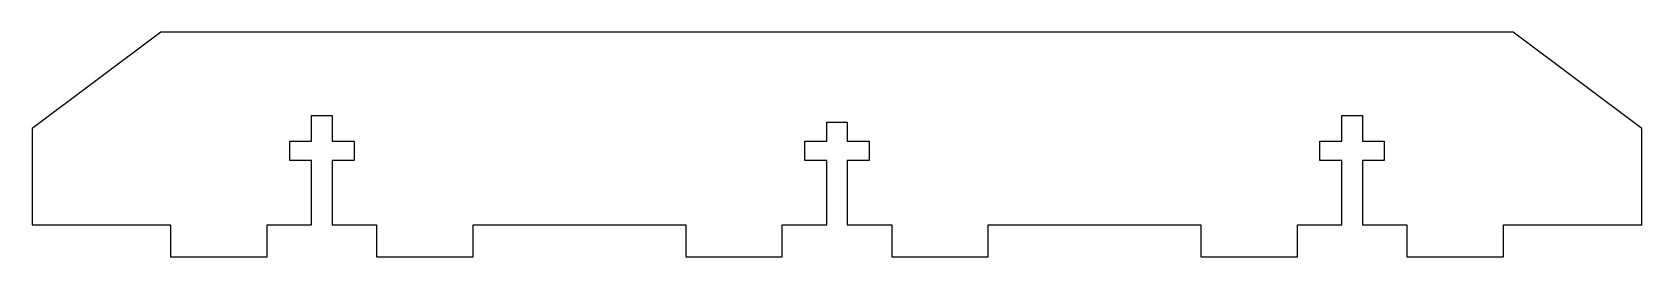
# Model space of a CAD drawing. Header units: millimetres. Extents: x -125 to 125, y -20 to 15.
import ezdxf

# ---------------------------------------------------------------- set-up
doc = ezdxf.new("R2010")
doc.units = ezdxf.units.MM

msp = doc.modelspace()

# ---------------------------------------------------------------- linework, layer by layer
at = {"color": 7, "linetype": 'Continuous', "lineweight": 25}
for p, q in [((-105, 15), (-125, 0)), ((105, 15), (-105, 15)), ((125, 0), (105, 15)), ((-125, 0), (-125, -15)), ((-81.6, -2), (-81.6, 2)), ((-81.6, 2), (-78.4, 2)), ((-78.4, 2), (-78.4, -2)), ((-1.6, -2), (-1.6, 1)), ((-1.6, 1), (1.6, 1)), ((1.6, 1), (1.6, -2)), ((78.4, -2), (78.4, 2)), ((78.4, 2), (81.6, 2)), ((81.6, 2), (81.6, -2)), ((125, -15), (125, 0)), ((-85, -5), (-85, -2)), ((-85, -2), (-81.6, -2)), ((-78.4, -2), (-75, -2)), ((-75, -2), (-75, -5)), ((-5, -5), (-5, -2)), ((-5, -2), (-1.6, -2)), ((1.6, -2), (5, -2)), ((5, -2), (5, -5)), ((75, -5), (75, -2)), ((75, -2), (78.4, -2)), ((81.6, -2), (85, -2)), ((85, -2), (85, -5)), ((-81.6, -5), (-85, -5)), ((-81.6, -15), (-81.6, -5)), ((-75, -5), (-78.4, -5)), ((-78.4, -5), (-78.4, -15)), ((-1.6, -5), (-5, -5)), ((-1.6, -15), (-1.6, -5)), ((5, -5), (1.6, -5)), ((1.6, -5), (1.6, -15)), ((78.4, -5), (75, -5)), ((78.4, -15), (78.4, -5)), ((85, -5), (81.6, -5)), ((81.6, -5), (81.6, -15)), ((-125, -15), (-103.5, -15)), ((-103.5, -15), (-103.5, -20)), ((-88.5, -20), (-88.5, -15)), ((-88.5, -15), (-81.6, -15)), ((-78.4, -15), (-71.5, -15)), ((-71.5, -15), (-71.5, -20)), ((-56.5, -20), (-56.5, -15)), ((-56.5, -15), (-23.5, -15)), ((-23.5, -15), (-23.5, -20)), ((-8.5, -20), (-8.5, -15)), ((-8.5, -15), (-1.6, -15)), ((1.6, -15), (8.5, -15)), ((8.5, -15), (8.5, -20)), ((23.5, -20), (23.5, -15)), ((23.5, -15), (56.5, -15)), ((56.5, -15), (56.5, -20)), ((71.5, -20), (71.5, -15)), ((71.5, -15), (78.4, -15)), ((81.6, -15), (88.5, -15)), ((88.5, -15), (88.5, -20)), ((103.5, -20), (103.5, -15)), ((103.5, -15), (125, -15)), ((-103.5, -20), (-88.5, -20)), ((-71.5, -20), (-56.5, -20)), ((-23.5, -20), (-8.5, -20)), ((8.5, -20), (23.5, -20)), ((56.5, -20), (71.5, -20)), ((88.5, -20), (103.5, -20))]:
    msp.add_line(p, q, dxfattribs=at)

doc.saveas('drawing.dxf')
